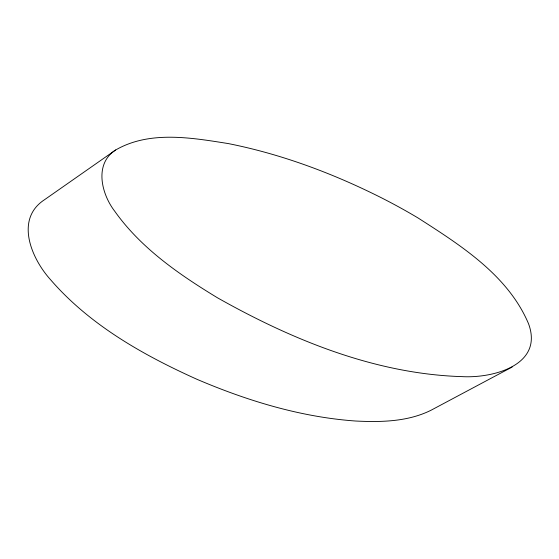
<?xml version="1.0" encoding="UTF-8"?>
<svg xmlns="http://www.w3.org/2000/svg" width="559" height="559" viewBox="0 0 559 559"><rect width="100%" height="100%" fill="white"/><g stroke="black" fill="none" stroke-linecap="round" stroke-linejoin="round"><path stroke-width="0.84" d="M115.629 150.001C93.884 163.927 101.452 193.994 114.707 211.19C140.959 248.238 179.236 274.553 217.542 297.835C292.364 339.991 375.529 374.083 462.412 376.64C492.94 378.282 543.844 365.23 528.555 323.78C508.103 275.314 460.728 245.352 418.146 218.031A622.747 359.542 0 0 0 381.252 197.704C332.822 173.36 281.519 154.151 228.261 143.572C191.464 137.738 149.609 130.352 115.629 150.001L44.517 199.724C14.408 219.331 31.681 258.873 50.59 279.745C89.692 324.933 143.041 355.021 196.901 379.275C247.33 400.817 300.735 417.133 355.664 421.025C381.077 422.276 407.986 421.8 431.213 410.152L512.142 367.039"/></g></svg>
